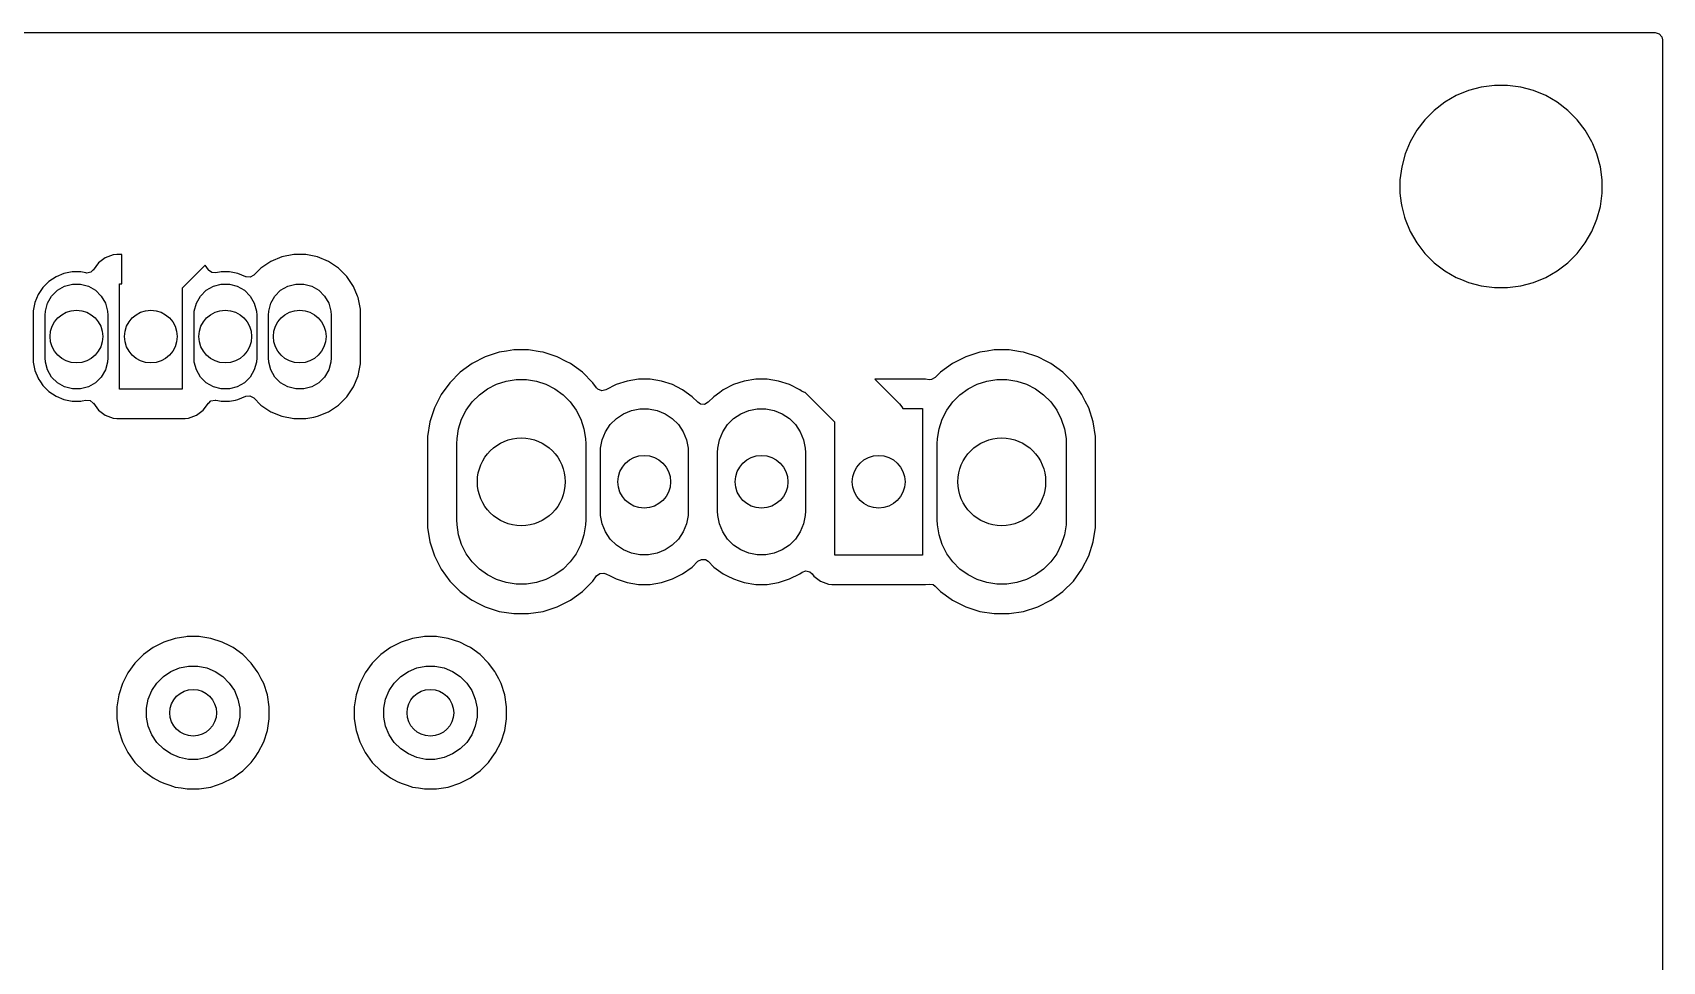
# Model space of a CAD drawing. Extents: x 4.41 to 8.11, y -5.15 to -2.23.
# Drawn here: x 7.018 to 8.113, y -2.858 to -2.234 of the extents above; entities that cross this region are included whole.
import ezdxf

# ---------------------------------------------------------------- set-up
doc = ezdxf.new("R2010")
doc.units = 0
doc.header["$MEASUREMENT"] = 0
doc.layers.add('BLACK', color=7, linetype='CONTINUOUS')

msp = doc.modelspace()

# ---------------------------------------------------------------- linework, layer by layer
at = {"layer": 'BLACK', "linetype": 'CONTINUOUS'}
for p, q in [((4.4193, -2.2336), (8.1083, -2.2336)), ((8.1083, -2.2336), (8.1109, -2.2343)), ((8.1109, -2.2343), (8.1127, -2.2364)), ((8.1127, -2.2364), (8.1132, -2.2384)), ((8.1132, -2.2384), (8.1132, -5.1479)), ((7.9746, -2.2759), (7.9669, -2.2804)), ((7.9828, -2.2725), (7.9746, -2.2759)), ((7.9746, -2.2759), (7.9746, -2.2759)), ((7.9914, -2.2702), (7.9828, -2.2725)), ((8.0003, -2.2691), (7.9914, -2.2702)), ((8.0092, -2.2691), (8.0003, -2.2691)), ((8.0003, -2.2691), (8.0003, -2.2691)), ((8.0003, -2.2691), (8.0003, -2.2691)), ((8.018, -2.2702), (8.0092, -2.2691)), ((8.0092, -2.2691), (8.0092, -2.2691)), ((8.0092, -2.2691), (8.0092, -2.2691)), ((8.0266, -2.2725), (8.018, -2.2702)), ((8.0348, -2.2759), (8.0266, -2.2725)), ((8.0425, -2.2804), (8.0348, -2.2759)), ((8.0348, -2.2759), (8.0348, -2.2759)), ((7.9598, -2.2858), (7.9535, -2.2921)), ((7.9669, -2.2804), (7.9598, -2.2858)), ((7.9598, -2.2858), (7.9598, -2.2858)), ((8.0496, -2.2858), (8.0425, -2.2804)), ((8.0559, -2.2921), (8.0496, -2.2858)), ((8.0496, -2.2858), (8.0496, -2.2858)), ((7.9481, -2.2992), (7.9437, -2.3069)), ((7.9535, -2.2921), (7.9481, -2.2992)), ((7.9535, -2.2921), (7.9535, -2.2921)), ((8.0613, -2.2992), (8.0559, -2.2921)), ((8.0559, -2.2921), (8.0559, -2.2921)), ((8.0658, -2.3069), (8.0613, -2.2992)), ((7.9437, -2.3069), (7.9403, -2.3151)), ((7.9437, -2.3069), (7.9437, -2.3069)), ((8.0664, -2.3083), (8.0658, -2.3069)), ((8.0658, -2.3069), (8.0658, -2.3069)), ((8.0692, -2.3151), (8.0664, -2.3083)), ((7.9403, -2.3151), (7.938, -2.3237)), ((8.0715, -2.3237), (8.0692, -2.3151)), ((7.938, -2.3237), (7.9368, -2.3326)), ((8.0727, -2.3326), (8.0715, -2.3237)), ((7.9368, -2.3326), (7.9368, -2.3326)), ((7.9368, -2.3326), (7.9368, -2.3415)), ((7.9368, -2.3415), (7.9368, -2.3415)), ((7.9368, -2.3415), (7.9377, -2.3482)), ((8.0715, -2.3503), (8.0727, -2.3415)), ((8.0727, -2.3415), (8.0727, -2.3326)), ((7.9377, -2.3482), (7.938, -2.3503)), ((7.938, -2.3503), (7.9399, -2.3575)), ((8.0692, -2.3589), (8.0715, -2.3503)), ((7.9399, -2.3575), (7.9403, -2.3589)), ((7.9403, -2.3589), (7.9437, -2.3671)), ((8.0658, -2.3671), (8.0692, -2.3589)), ((7.9437, -2.3671), (7.9437, -2.3671)), ((7.9437, -2.3671), (7.9481, -2.3748)), ((7.9481, -2.3748), (7.9535, -2.3819)), ((8.0559, -2.3819), (8.0613, -2.3748)), ((8.0613, -2.3748), (8.0658, -2.3671)), ((7.067, -2.3849), (7.0625, -2.3883)), ((7.0723, -2.3829), (7.067, -2.3849)), ((7.067, -2.3849), (7.067, -2.3849)), ((7.0747, -2.3827), (7.0723, -2.3829)), ((7.0723, -2.3829), (7.0723, -2.3829)), ((7.078, -2.3827), (7.0747, -2.3827)), ((7.078, -2.4024), (7.078, -2.3827)), ((7.1857, -2.3842), (7.1783, -2.3873)), ((7.1936, -2.3827), (7.1857, -2.3842)), ((7.1857, -2.3842), (7.1857, -2.3842)), ((7.2017, -2.3827), (7.1936, -2.3827)), ((7.1936, -2.3827), (7.1936, -2.3827)), ((7.2095, -2.3842), (7.2017, -2.3827)), ((7.2017, -2.3827), (7.2017, -2.3827)), ((7.2169, -2.3873), (7.2095, -2.3842)), ((7.2095, -2.3842), (7.2095, -2.3842)), ((7.9535, -2.3819), (7.9535, -2.3819)), ((7.9535, -2.3819), (7.9598, -2.3882)), ((8.0496, -2.3882), (8.0559, -2.3819)), ((7.0339, -2.3977), (7.0291, -2.4008)), ((7.0392, -2.3955), (7.0339, -2.3977)), ((7.0448, -2.3943), (7.0392, -2.3955)), ((7.0392, -2.3955), (7.0392, -2.3955)), ((7.0505, -2.3943), (7.0448, -2.3943)), ((7.0448, -2.3943), (7.0448, -2.3943)), ((7.054, -2.395), (7.0505, -2.3943)), ((7.0505, -2.3943), (7.0505, -2.3943)), ((7.0546, -2.3951), (7.054, -2.395)), ((7.0573, -2.3945), (7.0546, -2.3951)), ((7.0588, -2.393), (7.0573, -2.3945)), ((7.0589, -2.3931), (7.0588, -2.393)), ((7.0625, -2.3883), (7.0589, -2.3931)), ((7.134, -2.3899), (7.1187, -2.4052)), ((7.1363, -2.393), (7.134, -2.3899)), ((7.1364, -2.3931), (7.1363, -2.393)), ((7.1385, -2.3948), (7.1364, -2.3931)), ((7.1413, -2.395), (7.1385, -2.3948)), ((7.1448, -2.3943), (7.1413, -2.395)), ((7.1505, -2.3943), (7.1448, -2.3943)), ((7.1448, -2.3943), (7.1448, -2.3943)), ((7.1561, -2.3955), (7.1505, -2.3943)), ((7.1505, -2.3943), (7.1505, -2.3943)), ((7.1615, -2.3977), (7.1561, -2.3955)), ((7.1561, -2.3955), (7.1561, -2.3955)), ((7.1616, -2.3977), (7.1615, -2.3977)), ((7.1644, -2.3979), (7.1616, -2.3977)), ((7.1668, -2.3966), (7.1644, -2.3979)), ((7.1716, -2.3918), (7.1668, -2.3966)), ((7.1783, -2.3873), (7.1716, -2.3918)), ((7.1783, -2.3873), (7.1783, -2.3873)), ((7.2236, -2.3918), (7.2169, -2.3873)), ((7.2169, -2.3873), (7.2169, -2.3873)), ((7.2293, -2.3974), (7.2236, -2.3918)), ((7.2236, -2.3918), (7.2236, -2.3918)), ((7.2338, -2.4041), (7.2293, -2.3974)), ((7.2293, -2.3974), (7.2293, -2.3974)), ((7.9598, -2.3882), (7.9598, -2.3882)), ((7.9598, -2.3882), (7.9669, -2.3936)), ((7.9669, -2.3936), (7.9746, -2.3981)), ((7.9746, -2.3981), (7.9746, -2.3981)), ((7.9746, -2.3981), (7.9782, -2.3995)), ((8.0266, -2.4015), (8.0348, -2.3981)), ((8.0348, -2.3981), (8.0425, -2.3936)), ((8.0425, -2.3936), (8.0496, -2.3882)), ((7.025, -2.4049), (7.0219, -2.4096)), ((7.0291, -2.4008), (7.025, -2.4049)), ((7.0309, -2.4106), (7.0348, -2.4067)), ((7.0348, -2.4067), (7.0396, -2.404)), ((7.0396, -2.404), (7.0449, -2.4025)), ((7.0449, -2.4025), (7.0504, -2.4025)), ((7.0504, -2.4025), (7.0557, -2.404)), ((7.0557, -2.404), (7.0605, -2.4067)), ((7.0605, -2.4067), (7.0643, -2.4106)), ((7.0766, -2.4732), (7.0766, -2.4024)), ((7.0766, -2.4024), (7.078, -2.4024)), ((7.1187, -2.4052), (7.1187, -2.4732)), ((7.1309, -2.4106), (7.1348, -2.4067)), ((7.1348, -2.4067), (7.1396, -2.404)), ((7.1396, -2.404), (7.1449, -2.4025)), ((7.1449, -2.4025), (7.1504, -2.4025)), ((7.1504, -2.4025), (7.1557, -2.404)), ((7.1557, -2.404), (7.1605, -2.4067)), ((7.1605, -2.4067), (7.1643, -2.4106)), ((7.1809, -2.4106), (7.1848, -2.4067)), ((7.1848, -2.4067), (7.1896, -2.404)), ((7.1896, -2.404), (7.1949, -2.4025)), ((7.1949, -2.4025), (7.2004, -2.4025)), ((7.2004, -2.4025), (7.2057, -2.404)), ((7.2057, -2.404), (7.2105, -2.4067)), ((7.2105, -2.4067), (7.2143, -2.4106)), ((7.2365, -2.4106), (7.2338, -2.4041)), ((7.2338, -2.4041), (7.2338, -2.4041)), ((7.9782, -2.3995), (7.9828, -2.4015)), ((7.9828, -2.4015), (7.9914, -2.4038)), ((7.9914, -2.4038), (8.0003, -2.4049)), ((8.0003, -2.4049), (8.0003, -2.4049)), ((8.0003, -2.4049), (8.0092, -2.4049)), ((8.0092, -2.4049), (8.018, -2.4038)), ((8.0092, -2.4049), (8.0092, -2.4049)), ((8.018, -2.4038), (8.0266, -2.4015)), ((7.0197, -2.4149), (7.0186, -2.4206)), ((7.0219, -2.4096), (7.0197, -2.4149)), ((7.0197, -2.4149), (7.0197, -2.4149)), ((7.0268, -2.4207), (7.0282, -2.4154)), ((7.0282, -2.4154), (7.0309, -2.4106)), ((7.0643, -2.4106), (7.0671, -2.4154)), ((7.0671, -2.4154), (7.0685, -2.4207)), ((7.1268, -2.4207), (7.1282, -2.4154)), ((7.1282, -2.4154), (7.1309, -2.4106)), ((7.1643, -2.4106), (7.1671, -2.4154)), ((7.1671, -2.4154), (7.1685, -2.4207)), ((7.1768, -2.4207), (7.1782, -2.4154)), ((7.1782, -2.4154), (7.1809, -2.4106)), ((7.2143, -2.4106), (7.2171, -2.4154)), ((7.2171, -2.4154), (7.2185, -2.4207)), ((7.2368, -2.4115), (7.2365, -2.4106)), ((7.2384, -2.4194), (7.2368, -2.4115)), ((7.2368, -2.4115), (7.2368, -2.4115)), ((7.2368, -2.4115), (7.2368, -2.4115)), ((7.2384, -2.4562), (7.2384, -2.4194)), ((7.0186, -2.4206), (7.0186, -2.4206)), ((7.0186, -2.4206), (7.0186, -2.455)), ((7.0266, -2.4234), (7.0268, -2.4207)), ((7.0266, -2.4522), (7.0266, -2.4234)), ((7.0685, -2.4207), (7.0687, -2.4234)), ((7.0687, -2.4234), (7.0687, -2.4522)), ((7.1266, -2.4234), (7.1268, -2.4207)), ((7.1266, -2.4522), (7.1266, -2.4234)), ((7.1685, -2.4207), (7.1687, -2.4234)), ((7.1687, -2.4234), (7.1687, -2.4522)), ((7.1766, -2.4234), (7.1768, -2.4207)), ((7.1766, -2.4522), (7.1766, -2.4234)), ((7.2185, -2.4207), (7.2187, -2.4234)), ((7.2187, -2.4234), (7.2187, -2.4522)), ((7.0268, -2.4549), (7.0266, -2.4522)), ((7.0687, -2.4522), (7.0685, -2.4549)), ((7.1268, -2.4549), (7.1266, -2.4522)), ((7.1687, -2.4522), (7.1685, -2.4549)), ((7.1768, -2.4549), (7.1766, -2.4522)), ((7.2187, -2.4522), (7.2185, -2.4549)), ((7.3223, -2.4514), (7.3134, -2.456)), ((7.3317, -2.4484), (7.3223, -2.4514)), ((7.3366, -2.4476), (7.3317, -2.4484)), ((7.3415, -2.4468), (7.3366, -2.4476)), ((7.3514, -2.4468), (7.3415, -2.4468)), ((7.3591, -2.4481), (7.3514, -2.4468)), ((7.3612, -2.4484), (7.3591, -2.4481)), ((7.3706, -2.4514), (7.3612, -2.4484)), ((7.3767, -2.4545), (7.3706, -2.4514)), ((7.6451, -2.4514), (7.6363, -2.456)), ((7.6545, -2.4484), (7.6451, -2.4514)), ((7.6594, -2.4476), (7.6545, -2.4484)), ((7.6643, -2.4468), (7.6594, -2.4476)), ((7.6743, -2.4468), (7.6643, -2.4468)), ((7.682, -2.4481), (7.6743, -2.4468)), ((7.684, -2.4484), (7.682, -2.4481)), ((7.6935, -2.4514), (7.684, -2.4484)), ((7.6996, -2.4545), (7.6935, -2.4514)), ((7.0186, -2.455), (7.0186, -2.455)), ((7.0186, -2.455), (7.0186, -2.455)), ((7.0186, -2.455), (7.0197, -2.4606)), ((7.0197, -2.4606), (7.0197, -2.4606)), ((7.0197, -2.4606), (7.0218, -2.4658)), ((7.0282, -2.4602), (7.0268, -2.4549)), ((7.0309, -2.465), (7.0282, -2.4602)), ((7.0671, -2.4602), (7.0643, -2.465)), ((7.0685, -2.4549), (7.0671, -2.4602)), ((7.1282, -2.4602), (7.1268, -2.4549)), ((7.1309, -2.465), (7.1282, -2.4602)), ((7.1671, -2.4602), (7.1643, -2.465)), ((7.1685, -2.4549), (7.1671, -2.4602)), ((7.1782, -2.4602), (7.1768, -2.4549)), ((7.1809, -2.465), (7.1782, -2.4602)), ((7.2171, -2.4602), (7.2143, -2.465)), ((7.2185, -2.4549), (7.2171, -2.4602)), ((7.2368, -2.4641), (7.2375, -2.4606)), ((7.2375, -2.4606), (7.2384, -2.4562)), ((7.3054, -2.4618), (7.2984, -2.4688)), ((7.3134, -2.456), (7.3054, -2.4618)), ((7.3054, -2.4618), (7.3054, -2.4618)), ((7.3795, -2.456), (7.3767, -2.4545)), ((7.3875, -2.4618), (7.3795, -2.456)), ((7.3795, -2.456), (7.3795, -2.456)), ((7.3795, -2.456), (7.3795, -2.456)), ((7.3945, -2.4688), (7.3875, -2.4618)), ((7.3875, -2.4618), (7.3875, -2.4618)), ((7.6282, -2.4618), (7.6246, -2.4654)), ((7.6363, -2.456), (7.6282, -2.4618)), ((7.6282, -2.4618), (7.6282, -2.4618)), ((7.7023, -2.456), (7.6996, -2.4545)), ((7.7103, -2.4618), (7.7023, -2.456)), ((7.7023, -2.456), (7.7023, -2.456)), ((7.7023, -2.456), (7.7023, -2.456)), ((7.7174, -2.4688), (7.7103, -2.4618)), ((7.7103, -2.4618), (7.7103, -2.4618)), ((7.0218, -2.4658), (7.0219, -2.4659)), ((7.0219, -2.4659), (7.0234, -2.4683)), ((7.0234, -2.4683), (7.025, -2.4707)), ((7.025, -2.4707), (7.0291, -2.4748)), ((7.0348, -2.4689), (7.0309, -2.465)), ((7.0396, -2.4716), (7.0348, -2.4689)), ((7.0449, -2.473), (7.0396, -2.4716)), ((7.0504, -2.473), (7.0449, -2.473)), ((7.0557, -2.4716), (7.0504, -2.473)), ((7.0605, -2.4689), (7.0557, -2.4716)), ((7.0643, -2.465), (7.0605, -2.4689)), ((7.1187, -2.4732), (7.0766, -2.4732)), ((7.1348, -2.4689), (7.1309, -2.465)), ((7.1396, -2.4716), (7.1348, -2.4689)), ((7.1449, -2.473), (7.1396, -2.4716)), ((7.1504, -2.473), (7.1449, -2.473)), ((7.1557, -2.4716), (7.1504, -2.473)), ((7.1605, -2.4689), (7.1557, -2.4716)), ((7.1643, -2.465), (7.1605, -2.4689)), ((7.1848, -2.4689), (7.1809, -2.465)), ((7.1896, -2.4716), (7.1848, -2.4689)), ((7.1949, -2.473), (7.1896, -2.4716)), ((7.2004, -2.473), (7.1949, -2.473)), ((7.2057, -2.4716), (7.2004, -2.473)), ((7.2105, -2.4689), (7.2057, -2.4716)), ((7.2143, -2.465), (7.2105, -2.4689)), ((7.2293, -2.4782), (7.2338, -2.4715)), ((7.2338, -2.4715), (7.2368, -2.4641)), ((7.2984, -2.4688), (7.2926, -2.4768)), ((7.2984, -2.4688), (7.2984, -2.4688)), ((7.3183, -2.4769), (7.3238, -2.4729)), ((7.3238, -2.4729), (7.3299, -2.4698)), ((7.3299, -2.4698), (7.3363, -2.4677)), ((7.3363, -2.4677), (7.3431, -2.4667)), ((7.3431, -2.4667), (7.3499, -2.4667)), ((7.3499, -2.4667), (7.3566, -2.4677)), ((7.3566, -2.4677), (7.363, -2.4698)), ((7.363, -2.4698), (7.3691, -2.4729)), ((7.3691, -2.4729), (7.3746, -2.4769)), ((7.397, -2.4722), (7.3945, -2.4688)), ((7.3979, -2.4732), (7.397, -2.4722)), ((7.4005, -2.4742), (7.3979, -2.4732)), ((7.4032, -2.4737), (7.4005, -2.4742)), ((7.4102, -2.4701), (7.4032, -2.4737)), ((7.4176, -2.4677), (7.4102, -2.4701)), ((7.4253, -2.4665), (7.4176, -2.4677)), ((7.433, -2.4665), (7.4253, -2.4665)), ((7.4253, -2.4665), (7.4253, -2.4665)), ((7.4407, -2.4677), (7.433, -2.4665)), ((7.433, -2.4665), (7.433, -2.4665)), ((7.448, -2.4701), (7.4407, -2.4677)), ((7.4543, -2.4733), (7.448, -2.4701)), ((7.4549, -2.4736), (7.4543, -2.4733)), ((7.4612, -2.4782), (7.4549, -2.4736)), ((7.4821, -2.4736), (7.4798, -2.4753)), ((7.489, -2.4701), (7.4821, -2.4736)), ((7.4963, -2.4677), (7.489, -2.4701)), ((7.504, -2.4665), (7.4963, -2.4677)), ((7.5117, -2.4665), (7.504, -2.4665)), ((7.504, -2.4665), (7.504, -2.4665)), ((7.5194, -2.4677), (7.5117, -2.4665)), ((7.5117, -2.4665), (7.5117, -2.4665)), ((7.5268, -2.4701), (7.5194, -2.4677)), ((7.5337, -2.4736), (7.5268, -2.4701)), ((7.5345, -2.4742), (7.5337, -2.4736)), ((7.5351, -2.4747), (7.5345, -2.4742)), ((7.537, -2.4755), (7.5351, -2.4747)), ((7.618, -2.4665), (7.584, -2.4665)), ((7.584, -2.4665), (7.6005, -2.4831)), ((7.6206, -2.4668), (7.618, -2.4665)), ((7.6222, -2.4667), (7.6206, -2.4668)), ((7.6246, -2.4654), (7.6222, -2.4667)), ((7.6412, -2.4769), (7.6467, -2.4729)), ((7.6467, -2.4729), (7.6527, -2.4698)), ((7.6527, -2.4698), (7.6592, -2.4677)), ((7.6592, -2.4677), (7.6659, -2.4667)), ((7.6659, -2.4667), (7.6727, -2.4667)), ((7.6727, -2.4667), (7.6794, -2.4677)), ((7.6794, -2.4677), (7.6859, -2.4698)), ((7.6859, -2.4698), (7.6919, -2.4729)), ((7.6919, -2.4729), (7.6974, -2.4769)), ((7.7217, -2.4748), (7.7174, -2.4688)), ((7.7174, -2.4688), (7.7174, -2.4688)), ((7.0291, -2.4748), (7.0291, -2.4748)), ((7.0291, -2.4748), (7.0339, -2.4779)), ((7.0339, -2.4779), (7.0392, -2.4801)), ((7.0392, -2.4801), (7.0392, -2.4801)), ((7.0392, -2.4801), (7.0392, -2.4801)), ((7.0392, -2.4801), (7.0448, -2.4812)), ((7.0448, -2.4812), (7.0448, -2.4812)), ((7.0448, -2.4812), (7.0505, -2.4812)), ((7.0505, -2.4812), (7.0515, -2.4811)), ((7.0515, -2.4811), (7.054, -2.4805)), ((7.054, -2.4805), (7.0568, -2.4808)), ((7.0568, -2.4808), (7.0589, -2.4825)), ((7.0589, -2.4825), (7.059, -2.4826)), ((7.059, -2.4826), (7.0625, -2.4873)), ((7.1328, -2.4873), (7.1364, -2.4825)), ((7.1364, -2.4825), (7.1365, -2.4826)), ((7.1365, -2.4826), (7.138, -2.4811)), ((7.138, -2.4811), (7.1407, -2.4805)), ((7.1407, -2.4805), (7.1413, -2.4805)), ((7.1413, -2.4805), (7.1425, -2.4808)), ((7.1425, -2.4808), (7.1448, -2.4812)), ((7.1448, -2.4812), (7.1448, -2.4812)), ((7.1448, -2.4812), (7.1505, -2.4812)), ((7.1505, -2.4812), (7.1544, -2.4805)), ((7.1544, -2.4805), (7.1561, -2.4801)), ((7.1561, -2.4801), (7.1614, -2.4779)), ((7.1614, -2.4779), (7.1614, -2.4779)), ((7.1614, -2.4779), (7.1615, -2.4779)), ((7.1615, -2.4779), (7.1642, -2.4776)), ((7.1642, -2.4776), (7.1667, -2.4789)), ((7.1667, -2.4789), (7.1668, -2.479)), ((7.1668, -2.479), (7.1716, -2.4838)), ((7.1716, -2.4838), (7.1716, -2.4838)), ((7.1716, -2.4838), (7.1783, -2.4883)), ((7.2169, -2.4883), (7.2236, -2.4838)), ((7.2236, -2.4838), (7.2293, -2.4782)), ((7.2881, -2.4857), (7.285, -2.4951)), ((7.2926, -2.4768), (7.2881, -2.4857)), ((7.3095, -2.4872), (7.3135, -2.4817)), ((7.3135, -2.4817), (7.3183, -2.4769)), ((7.3746, -2.4769), (7.3794, -2.4817)), ((7.3794, -2.4817), (7.3834, -2.4872)), ((7.4651, -2.482), (7.4612, -2.4782)), ((7.4612, -2.4782), (7.4612, -2.4782)), ((7.4668, -2.4832), (7.4651, -2.482)), ((7.4695, -2.4834), (7.4668, -2.4832)), ((7.472, -2.482), (7.4695, -2.4834)), ((7.4758, -2.4782), (7.472, -2.482)), ((7.4798, -2.4753), (7.4758, -2.4782)), ((7.4758, -2.4782), (7.4758, -2.4782)), ((7.4758, -2.4782), (7.4758, -2.4782)), ((7.5373, -2.4755), (7.537, -2.4755)), ((7.5571, -2.4953), (7.5373, -2.4755)), ((7.6005, -2.4831), (7.6022, -2.485)), ((7.6022, -2.485), (7.6022, -2.485)), ((7.6022, -2.485), (7.6029, -2.4862)), ((7.6324, -2.4872), (7.6364, -2.4817)), ((7.6364, -2.4817), (7.6412, -2.4769)), ((7.6974, -2.4769), (7.7022, -2.4817)), ((7.7022, -2.4817), (7.7062, -2.4872)), ((7.7232, -2.4768), (7.7217, -2.4748)), ((7.7254, -2.4813), (7.7232, -2.4768)), ((7.7277, -2.4857), (7.7254, -2.4813)), ((7.7308, -2.4951), (7.7277, -2.4857)), ((7.7277, -2.4857), (7.7277, -2.4857)), ((7.7277, -2.4857), (7.7277, -2.4857)), ((7.0625, -2.4873), (7.067, -2.4907)), ((7.067, -2.4907), (7.067, -2.4907)), ((7.067, -2.4907), (7.0723, -2.4927)), ((7.0723, -2.4927), (7.0723, -2.4927)), ((7.0723, -2.4927), (7.0747, -2.4929)), ((7.0747, -2.4929), (7.0747, -2.4929)), ((7.0747, -2.4929), (7.1206, -2.4929)), ((7.1206, -2.4929), (7.1229, -2.4927)), ((7.1206, -2.4929), (7.1206, -2.4929)), ((7.1229, -2.4927), (7.1282, -2.4907)), ((7.1229, -2.4927), (7.1229, -2.4927)), ((7.1282, -2.4907), (7.1328, -2.4873)), ((7.1282, -2.4907), (7.1282, -2.4907)), ((7.1328, -2.4873), (7.1328, -2.4873)), ((7.1783, -2.4883), (7.1783, -2.4883)), ((7.1783, -2.4883), (7.1857, -2.4914)), ((7.1857, -2.4914), (7.1857, -2.4914)), ((7.1857, -2.4914), (7.1857, -2.4914)), ((7.1857, -2.4914), (7.1857, -2.4914)), ((7.1857, -2.4914), (7.1936, -2.4929)), ((7.1936, -2.4929), (7.1936, -2.4929)), ((7.1936, -2.4929), (7.2017, -2.4929)), ((7.2017, -2.4929), (7.207, -2.4919)), ((7.207, -2.4919), (7.2095, -2.4914)), ((7.2095, -2.4914), (7.2169, -2.4883)), ((7.285, -2.4951), (7.2834, -2.5049)), ((7.3043, -2.4997), (7.3064, -2.4933)), ((7.3064, -2.4933), (7.3095, -2.4872)), ((7.3834, -2.4872), (7.3865, -2.4933)), ((7.3865, -2.4933), (7.3886, -2.4997)), ((7.4063, -2.497), (7.4104, -2.4929)), ((7.4104, -2.4929), (7.4152, -2.4897)), ((7.4152, -2.4897), (7.4206, -2.4875)), ((7.4206, -2.4875), (7.4262, -2.4864)), ((7.4262, -2.4864), (7.432, -2.4864)), ((7.432, -2.4864), (7.4377, -2.4875)), ((7.4377, -2.4875), (7.4431, -2.4897)), ((7.4431, -2.4897), (7.4479, -2.4929)), ((7.4479, -2.4929), (7.452, -2.497)), ((7.485, -2.497), (7.4891, -2.4929)), ((7.4891, -2.4929), (7.494, -2.4897)), ((7.494, -2.4897), (7.4993, -2.4875)), ((7.4993, -2.4875), (7.505, -2.4864)), ((7.505, -2.4864), (7.5108, -2.4864)), ((7.5108, -2.4864), (7.5164, -2.4875)), ((7.5164, -2.4875), (7.5218, -2.4897)), ((7.5218, -2.4897), (7.5266, -2.4929)), ((7.5266, -2.4929), (7.5307, -2.497)), ((7.5571, -2.5846), (7.5571, -2.4953)), ((7.6029, -2.4862), (7.6161, -2.4862)), ((7.6161, -2.4862), (7.6161, -2.5846)), ((7.6272, -2.4997), (7.6293, -2.4933)), ((7.6293, -2.4933), (7.6324, -2.4872)), ((7.7062, -2.4872), (7.7093, -2.4933)), ((7.7093, -2.4933), (7.7114, -2.4997)), ((7.7323, -2.5049), (7.7308, -2.4951)), ((7.2834, -2.5049), (7.2834, -2.566)), ((7.3031, -2.5098), (7.3033, -2.5064)), ((7.3033, -2.5064), (7.3043, -2.4997)), ((7.3886, -2.4997), (7.3896, -2.5064)), ((7.3896, -2.5064), (7.3898, -2.5098)), ((7.3997, -2.5129), (7.4009, -2.5072)), ((7.4009, -2.5072), (7.4031, -2.5018)), ((7.4031, -2.5018), (7.4063, -2.497)), ((7.452, -2.497), (7.4552, -2.5018)), ((7.4552, -2.5018), (7.4574, -2.5072)), ((7.4574, -2.5072), (7.4585, -2.5129)), ((7.4785, -2.5129), (7.4796, -2.5072)), ((7.4796, -2.5072), (7.4818, -2.5018)), ((7.4818, -2.5018), (7.485, -2.497)), ((7.5307, -2.497), (7.5339, -2.5018)), ((7.5339, -2.5018), (7.5361, -2.5072)), ((7.5361, -2.5072), (7.5373, -2.5129)), ((7.626, -2.5098), (7.6261, -2.5064)), ((7.6261, -2.5064), (7.6272, -2.4997)), ((7.7114, -2.4997), (7.7125, -2.5064)), ((7.7125, -2.5064), (7.7126, -2.5098)), ((7.7323, -2.566), (7.7323, -2.5049)), ((7.3031, -2.561), (7.3031, -2.5098)), ((7.3898, -2.5098), (7.3898, -2.561)), ((7.3996, -2.5157), (7.3997, -2.5129)), ((7.3996, -2.5551), (7.3996, -2.5157)), ((7.4585, -2.5129), (7.4587, -2.5157)), ((7.4587, -2.5157), (7.4587, -2.5551)), ((7.4783, -2.5157), (7.4785, -2.5129)), ((7.4783, -2.5551), (7.4783, -2.5157)), ((7.5373, -2.5129), (7.5374, -2.5157)), ((7.5374, -2.5157), (7.5374, -2.5551)), ((7.626, -2.561), (7.626, -2.5098)), ((7.7126, -2.5098), (7.7126, -2.561)), ((7.3033, -2.5644), (7.3031, -2.561)), ((7.3898, -2.561), (7.3896, -2.5644)), ((7.3997, -2.558), (7.3996, -2.5551)), ((7.4009, -2.5637), (7.3997, -2.558)), ((7.4585, -2.558), (7.4574, -2.5637)), ((7.4587, -2.5551), (7.4585, -2.558)), ((7.4785, -2.558), (7.4783, -2.5551)), ((7.4796, -2.5637), (7.4785, -2.558)), ((7.5373, -2.558), (7.5361, -2.5637)), ((7.5374, -2.5551), (7.5373, -2.558)), ((7.6261, -2.5644), (7.626, -2.561)), ((7.7126, -2.561), (7.7125, -2.5644)), ((7.2834, -2.566), (7.285, -2.5758)), ((7.3043, -2.5711), (7.3033, -2.5644)), ((7.3064, -2.5776), (7.3043, -2.5711)), ((7.3886, -2.5711), (7.3865, -2.5776)), ((7.3896, -2.5644), (7.3886, -2.5711)), ((7.4031, -2.569), (7.4009, -2.5637)), ((7.4063, -2.5739), (7.4031, -2.569)), ((7.4552, -2.569), (7.452, -2.5739)), ((7.4574, -2.5637), (7.4552, -2.569)), ((7.4818, -2.569), (7.4796, -2.5637)), ((7.485, -2.5739), (7.4818, -2.569)), ((7.5339, -2.569), (7.5307, -2.5739)), ((7.5361, -2.5637), (7.5339, -2.569)), ((7.6272, -2.5711), (7.6261, -2.5644)), ((7.6293, -2.5776), (7.6272, -2.5711)), ((7.7114, -2.5711), (7.7093, -2.5776)), ((7.7125, -2.5644), (7.7114, -2.5711)), ((7.7308, -2.5758), (7.7323, -2.566)), ((7.285, -2.5758), (7.285, -2.5758)), ((7.285, -2.5758), (7.2881, -2.5852)), ((7.3095, -2.5837), (7.3064, -2.5776)), ((7.3135, -2.5891), (7.3095, -2.5837)), ((7.3834, -2.5837), (7.3794, -2.5891)), ((7.3865, -2.5776), (7.3834, -2.5837)), ((7.4104, -2.5779), (7.4063, -2.5739)), ((7.4152, -2.5812), (7.4104, -2.5779)), ((7.4206, -2.5834), (7.4152, -2.5812)), ((7.4262, -2.5845), (7.4206, -2.5834)), ((7.4377, -2.5834), (7.432, -2.5845)), ((7.4431, -2.5812), (7.4377, -2.5834)), ((7.4479, -2.5779), (7.4431, -2.5812)), ((7.452, -2.5739), (7.4479, -2.5779)), ((7.4891, -2.5779), (7.485, -2.5739)), ((7.494, -2.5812), (7.4891, -2.5779)), ((7.4993, -2.5834), (7.494, -2.5812)), ((7.505, -2.5845), (7.4993, -2.5834)), ((7.5164, -2.5834), (7.5108, -2.5845)), ((7.5218, -2.5812), (7.5164, -2.5834)), ((7.5266, -2.5779), (7.5218, -2.5812)), ((7.5307, -2.5739), (7.5266, -2.5779)), ((7.6324, -2.5837), (7.6293, -2.5776)), ((7.6364, -2.5891), (7.6324, -2.5837)), ((7.7062, -2.5837), (7.7022, -2.5891)), ((7.7093, -2.5776), (7.7062, -2.5837)), ((7.7277, -2.5852), (7.7308, -2.5758)), ((7.2881, -2.5852), (7.2906, -2.5901)), ((7.2906, -2.5901), (7.2919, -2.5927)), ((7.2919, -2.5927), (7.2926, -2.594)), ((7.2926, -2.594), (7.2984, -2.6021)), ((7.3183, -2.594), (7.3135, -2.5891)), ((7.3238, -2.5979), (7.3183, -2.594)), ((7.3746, -2.594), (7.3691, -2.5979)), ((7.3794, -2.5891), (7.3746, -2.594)), ((7.432, -2.5845), (7.4262, -2.5845)), ((7.4549, -2.5972), (7.4612, -2.5927)), ((7.4612, -2.5927), (7.4651, -2.5888)), ((7.4651, -2.5888), (7.4675, -2.5875)), ((7.4675, -2.5875), (7.4702, -2.5877)), ((7.4702, -2.5877), (7.472, -2.5888)), ((7.472, -2.5888), (7.4758, -2.5927)), ((7.4758, -2.5927), (7.4821, -2.5972)), ((7.5108, -2.5845), (7.505, -2.5845)), ((7.6161, -2.5846), (7.5571, -2.5846)), ((7.6412, -2.594), (7.6364, -2.5891)), ((7.6467, -2.5979), (7.6412, -2.594)), ((7.6974, -2.594), (7.6919, -2.5979)), ((7.7022, -2.5891), (7.6974, -2.594)), ((7.7174, -2.6021), (7.7232, -2.594)), ((7.7232, -2.594), (7.7277, -2.5852)), ((7.2984, -2.6021), (7.2984, -2.6021)), ((7.2984, -2.6021), (7.3054, -2.6091)), ((7.3299, -2.601), (7.3238, -2.5979)), ((7.3363, -2.6031), (7.3299, -2.601)), ((7.3431, -2.6042), (7.3363, -2.6031)), ((7.3499, -2.6042), (7.3431, -2.6042)), ((7.3566, -2.6031), (7.3499, -2.6042)), ((7.363, -2.601), (7.3566, -2.6031)), ((7.3691, -2.5979), (7.363, -2.601)), ((7.3875, -2.6091), (7.3945, -2.6021)), ((7.3945, -2.6021), (7.397, -2.5986)), ((7.397, -2.5986), (7.3992, -2.597)), ((7.3992, -2.597), (7.4019, -2.5967)), ((7.4019, -2.5967), (7.4032, -2.5972)), ((7.4032, -2.5972), (7.4033, -2.5972)), ((7.4033, -2.5972), (7.4033, -2.5972)), ((7.4033, -2.5972), (7.4061, -2.5986)), ((7.4061, -2.5986), (7.4102, -2.6007)), ((7.4102, -2.6007), (7.4102, -2.6007)), ((7.4102, -2.6007), (7.4102, -2.6007)), ((7.4102, -2.6007), (7.4142, -2.602)), ((7.4142, -2.602), (7.4176, -2.6031)), ((7.4176, -2.6031), (7.4253, -2.6044)), ((7.4253, -2.6044), (7.4253, -2.6044)), ((7.4253, -2.6044), (7.433, -2.6044)), ((7.433, -2.6044), (7.4407, -2.6031)), ((7.4407, -2.6031), (7.448, -2.6007)), ((7.448, -2.6007), (7.4549, -2.5972)), ((7.4821, -2.5972), (7.4848, -2.5986)), ((7.4848, -2.5986), (7.489, -2.6007)), ((7.489, -2.6007), (7.489, -2.6007)), ((7.489, -2.6007), (7.489, -2.6007)), ((7.489, -2.6007), (7.4929, -2.602)), ((7.4929, -2.602), (7.4963, -2.6031)), ((7.4963, -2.6031), (7.504, -2.6044)), ((7.504, -2.6044), (7.504, -2.6044)), ((7.504, -2.6044), (7.5117, -2.6044)), ((7.5117, -2.6044), (7.5194, -2.6031)), ((7.5194, -2.6031), (7.5268, -2.6007)), ((7.5268, -2.6007), (7.5337, -2.5972)), ((7.5337, -2.5972), (7.5351, -2.5962)), ((7.5351, -2.5962), (7.5377, -2.5953)), ((7.5377, -2.5953), (7.5404, -2.5959)), ((7.5404, -2.5959), (7.5419, -2.5972)), ((7.5419, -2.5972), (7.543, -2.5987)), ((7.543, -2.5987), (7.543, -2.5987)), ((7.543, -2.5987), (7.5476, -2.6021)), ((7.5476, -2.6021), (7.5476, -2.6021)), ((7.5476, -2.6021), (7.5529, -2.6041)), ((7.5529, -2.6041), (7.5529, -2.6041)), ((7.5529, -2.6041), (7.5552, -2.6043)), ((7.5552, -2.6043), (7.5552, -2.6043)), ((7.5552, -2.6043), (7.618, -2.6043)), ((7.618, -2.6043), (7.6206, -2.6041)), ((7.618, -2.6043), (7.618, -2.6043)), ((7.6206, -2.6041), (7.6233, -2.6045)), ((7.6233, -2.6045), (7.6246, -2.6055)), ((7.6246, -2.6055), (7.6282, -2.6091)), ((7.6527, -2.601), (7.6467, -2.5979)), ((7.6592, -2.6031), (7.6527, -2.601)), ((7.6659, -2.6042), (7.6592, -2.6031)), ((7.6727, -2.6042), (7.6659, -2.6042)), ((7.6794, -2.6031), (7.6727, -2.6042)), ((7.6859, -2.601), (7.6794, -2.6031)), ((7.6919, -2.5979), (7.6859, -2.601)), ((7.7103, -2.6091), (7.7174, -2.6021)), ((7.3054, -2.6091), (7.3054, -2.6091)), ((7.3054, -2.6091), (7.3124, -2.6142)), ((7.3124, -2.6142), (7.3134, -2.6149)), ((7.3134, -2.6149), (7.3178, -2.6171)), ((7.3706, -2.6194), (7.3795, -2.6149)), ((7.3795, -2.6149), (7.3875, -2.6091)), ((7.6282, -2.6091), (7.6282, -2.6091)), ((7.6282, -2.6091), (7.6352, -2.6142)), ((7.6352, -2.6142), (7.6363, -2.6149)), ((7.6363, -2.6149), (7.6406, -2.6171)), ((7.6935, -2.6194), (7.7023, -2.6149)), ((7.7023, -2.6149), (7.7103, -2.6091)), ((7.3178, -2.6171), (7.3223, -2.6194)), ((7.3223, -2.6194), (7.3223, -2.6194)), ((7.3223, -2.6194), (7.3223, -2.6194)), ((7.3223, -2.6194), (7.3317, -2.6225)), ((7.3317, -2.6225), (7.3415, -2.624)), ((7.3415, -2.624), (7.3415, -2.624)), ((7.3415, -2.624), (7.3514, -2.624)), ((7.3514, -2.624), (7.3612, -2.6225)), ((7.3514, -2.624), (7.3514, -2.624)), ((7.3612, -2.6225), (7.3706, -2.6194)), ((7.6406, -2.6171), (7.6451, -2.6194)), ((7.6451, -2.6194), (7.6451, -2.6194)), ((7.6451, -2.6194), (7.6451, -2.6194)), ((7.6451, -2.6194), (7.6545, -2.6225)), ((7.6545, -2.6225), (7.6643, -2.624)), ((7.6643, -2.624), (7.6643, -2.624)), ((7.6643, -2.624), (7.6743, -2.624)), ((7.6743, -2.624), (7.684, -2.6225)), ((7.6743, -2.624), (7.6743, -2.624)), ((7.684, -2.6225), (7.6935, -2.6194)), ((7.0991, -2.6468), (7.0926, -2.6515)), ((7.1063, -2.6431), (7.0991, -2.6468)), ((7.114, -2.6406), (7.1063, -2.6431)), ((7.121, -2.6395), (7.114, -2.6406)), ((7.122, -2.6394), (7.121, -2.6395)), ((7.13, -2.6394), (7.122, -2.6394)), ((7.1311, -2.6395), (7.13, -2.6394)), ((7.138, -2.6406), (7.1311, -2.6395)), ((7.1456, -2.6431), (7.138, -2.6406)), ((7.1506, -2.6456), (7.1456, -2.6431)), ((7.1528, -2.6468), (7.1506, -2.6456)), ((7.1593, -2.6515), (7.1528, -2.6468)), ((7.1528, -2.6468), (7.1528, -2.6468)), ((7.1528, -2.6468), (7.1528, -2.6468)), ((7.2586, -2.6468), (7.2521, -2.6515)), ((7.2658, -2.6431), (7.2586, -2.6468)), ((7.2734, -2.6406), (7.2658, -2.6431)), ((7.2804, -2.6395), (7.2734, -2.6406)), ((7.2814, -2.6394), (7.2804, -2.6395)), ((7.2895, -2.6394), (7.2814, -2.6394)), ((7.2906, -2.6395), (7.2895, -2.6394)), ((7.2974, -2.6406), (7.2906, -2.6395)), ((7.3051, -2.6431), (7.2974, -2.6406)), ((7.31, -2.6456), (7.3051, -2.6431)), ((7.3123, -2.6468), (7.31, -2.6456)), ((7.3188, -2.6515), (7.3123, -2.6468)), ((7.3123, -2.6468), (7.3123, -2.6468)), ((7.3123, -2.6468), (7.3123, -2.6468)), ((7.0869, -2.6572), (7.0822, -2.6637)), ((7.0926, -2.6515), (7.0869, -2.6572)), ((7.1111, -2.6628), (7.1168, -2.6604)), ((7.1168, -2.6604), (7.1229, -2.6592)), ((7.1229, -2.6592), (7.1291, -2.6592)), ((7.1291, -2.6592), (7.1351, -2.6604)), ((7.1351, -2.6604), (7.1408, -2.6628)), ((7.165, -2.6572), (7.1593, -2.6515)), ((7.1691, -2.6628), (7.165, -2.6572)), ((7.2464, -2.6572), (7.2416, -2.6637)), ((7.2521, -2.6515), (7.2464, -2.6572)), ((7.2706, -2.6628), (7.2763, -2.6604)), ((7.2763, -2.6604), (7.2823, -2.6592)), ((7.2823, -2.6592), (7.2885, -2.6592)), ((7.2885, -2.6592), (7.2946, -2.6604)), ((7.2946, -2.6604), (7.3003, -2.6628)), ((7.3245, -2.6572), (7.3188, -2.6515)), ((7.3286, -2.6628), (7.3245, -2.6572)), ((7.0785, -2.6709), (7.076, -2.6786)), ((7.0822, -2.6637), (7.0785, -2.6709)), ((7.0982, -2.6757), (7.1016, -2.6706)), ((7.1016, -2.6706), (7.106, -2.6662)), ((7.106, -2.6662), (7.1111, -2.6628)), ((7.1408, -2.6628), (7.146, -2.6662)), ((7.146, -2.6662), (7.1503, -2.6706)), ((7.1503, -2.6706), (7.1538, -2.6757)), ((7.1698, -2.6637), (7.1691, -2.6628)), ((7.1718, -2.6677), (7.1698, -2.6637)), ((7.1734, -2.6709), (7.1718, -2.6677)), ((7.1759, -2.6786), (7.1734, -2.6709)), ((7.238, -2.6709), (7.2355, -2.6786)), ((7.2416, -2.6637), (7.238, -2.6709)), ((7.2577, -2.6757), (7.2611, -2.6706)), ((7.2611, -2.6706), (7.2655, -2.6662)), ((7.2655, -2.6662), (7.2706, -2.6628)), ((7.3003, -2.6628), (7.3054, -2.6662)), ((7.3054, -2.6662), (7.3098, -2.6706)), ((7.3098, -2.6706), (7.3132, -2.6757)), ((7.3292, -2.6637), (7.3286, -2.6628)), ((7.3313, -2.6677), (7.3292, -2.6637)), ((7.3329, -2.6709), (7.3313, -2.6677)), ((7.3354, -2.6786), (7.3329, -2.6709)), ((7.076, -2.6786), (7.0748, -2.6865)), ((7.0946, -2.6875), (7.0958, -2.6814)), ((7.0958, -2.6814), (7.0982, -2.6757)), ((7.1538, -2.6757), (7.1561, -2.6814)), ((7.1561, -2.6814), (7.1573, -2.6875)), ((7.1772, -2.6865), (7.1759, -2.6786)), ((7.2355, -2.6786), (7.2342, -2.6865)), ((7.2541, -2.6875), (7.2553, -2.6814)), ((7.2553, -2.6814), (7.2577, -2.6757)), ((7.3132, -2.6757), (7.3156, -2.6814)), ((7.3156, -2.6814), (7.3168, -2.6875)), ((7.3366, -2.6865), (7.3354, -2.6786)), ((7.0748, -2.6865), (7.0748, -2.6946)), ((7.0946, -2.6936), (7.0946, -2.6875)), ((7.0958, -2.6997), (7.0946, -2.6936)), ((7.1573, -2.6936), (7.1561, -2.6997)), ((7.1573, -2.6875), (7.1573, -2.6936)), ((7.1772, -2.6946), (7.1772, -2.6865)), ((7.2342, -2.6865), (7.2342, -2.6946)), ((7.2541, -2.6936), (7.2541, -2.6875)), ((7.2553, -2.6997), (7.2541, -2.6936)), ((7.3168, -2.6936), (7.3156, -2.6997)), ((7.3168, -2.6875), (7.3168, -2.6936)), ((7.3366, -2.6946), (7.3366, -2.6865)), ((7.0748, -2.6946), (7.076, -2.7025)), ((7.076, -2.7025), (7.0785, -2.7102)), ((7.0982, -2.7054), (7.0958, -2.6997)), ((7.1561, -2.6997), (7.1538, -2.7054)), ((7.1734, -2.7102), (7.1759, -2.7025)), ((7.1759, -2.7025), (7.1772, -2.6946)), ((7.2342, -2.6946), (7.2355, -2.7025)), ((7.2355, -2.7025), (7.238, -2.7102)), ((7.2577, -2.7054), (7.2553, -2.6997)), ((7.3156, -2.6997), (7.3132, -2.7054)), ((7.3329, -2.7102), (7.3354, -2.7025)), ((7.3354, -2.7025), (7.3366, -2.6946)), ((7.0785, -2.7102), (7.0822, -2.7174)), ((7.1016, -2.7105), (7.0982, -2.7054)), ((7.106, -2.7149), (7.1016, -2.7105)), ((7.1111, -2.7183), (7.106, -2.7149)), ((7.146, -2.7149), (7.1408, -2.7183)), ((7.1503, -2.7105), (7.146, -2.7149)), ((7.1538, -2.7054), (7.1503, -2.7105)), ((7.1698, -2.7174), (7.1734, -2.7102)), ((7.238, -2.7102), (7.2416, -2.7174)), ((7.2611, -2.7105), (7.2577, -2.7054)), ((7.2655, -2.7149), (7.2611, -2.7105)), ((7.2706, -2.7183), (7.2655, -2.7149)), ((7.3054, -2.7149), (7.3003, -2.7183)), ((7.3098, -2.7105), (7.3054, -2.7149)), ((7.3132, -2.7054), (7.3098, -2.7105)), ((7.3292, -2.7174), (7.3329, -2.7102)), ((7.0822, -2.7174), (7.0869, -2.7239)), ((7.0869, -2.7239), (7.0926, -2.7296)), ((7.1168, -2.7207), (7.1111, -2.7183)), ((7.1229, -2.7219), (7.1168, -2.7207)), ((7.1291, -2.7219), (7.1229, -2.7219)), ((7.1351, -2.7207), (7.1291, -2.7219)), ((7.1408, -2.7183), (7.1351, -2.7207)), ((7.1593, -2.7296), (7.165, -2.7239)), ((7.165, -2.7239), (7.1676, -2.7204)), ((7.165, -2.7239), (7.165, -2.7239)), ((7.165, -2.7239), (7.165, -2.7239)), ((7.1676, -2.7204), (7.1698, -2.7174)), ((7.2416, -2.7174), (7.2464, -2.7239)), ((7.2464, -2.7239), (7.2521, -2.7296)), ((7.2763, -2.7207), (7.2706, -2.7183)), ((7.2823, -2.7219), (7.2763, -2.7207)), ((7.2885, -2.7219), (7.2823, -2.7219)), ((7.2946, -2.7207), (7.2885, -2.7219)), ((7.3003, -2.7183), (7.2946, -2.7207)), ((7.3188, -2.7296), (7.3245, -2.7239)), ((7.3245, -2.7239), (7.327, -2.7204)), ((7.3245, -2.7239), (7.3245, -2.7239)), ((7.3245, -2.7239), (7.3245, -2.7239)), ((7.327, -2.7204), (7.3292, -2.7174)), ((7.0926, -2.7296), (7.0968, -2.7326)), ((7.0968, -2.7326), (7.0991, -2.7343)), ((7.0991, -2.7343), (7.1037, -2.7367)), ((7.1037, -2.7367), (7.1063, -2.738)), ((7.1456, -2.738), (7.1528, -2.7343)), ((7.1528, -2.7343), (7.1565, -2.7317)), ((7.1565, -2.7317), (7.1593, -2.7296)), ((7.1593, -2.7296), (7.1593, -2.7296)), ((7.1593, -2.7296), (7.1593, -2.7296)), ((7.2521, -2.7296), (7.2562, -2.7326)), ((7.2562, -2.7326), (7.2586, -2.7343)), ((7.2586, -2.7343), (7.2632, -2.7367)), ((7.2632, -2.7367), (7.2658, -2.738)), ((7.3051, -2.738), (7.3123, -2.7343)), ((7.3123, -2.7343), (7.3159, -2.7317)), ((7.3159, -2.7317), (7.3188, -2.7296)), ((7.3188, -2.7296), (7.3188, -2.7296)), ((7.3188, -2.7296), (7.3188, -2.7296)), ((7.1063, -2.738), (7.1063, -2.738)), ((7.1063, -2.738), (7.1063, -2.738)), ((7.1063, -2.738), (7.1104, -2.7393)), ((7.1104, -2.7393), (7.114, -2.7405)), ((7.114, -2.7405), (7.118, -2.7411)), ((7.118, -2.7411), (7.122, -2.7418)), ((7.122, -2.7418), (7.122, -2.7418)), ((7.122, -2.7418), (7.13, -2.7418)), ((7.13, -2.7418), (7.138, -2.7405)), ((7.13, -2.7418), (7.13, -2.7418)), ((7.138, -2.7405), (7.1456, -2.738)), ((7.2658, -2.738), (7.2658, -2.738)), ((7.2658, -2.738), (7.2658, -2.738)), ((7.2658, -2.738), (7.2699, -2.7393)), ((7.2699, -2.7393), (7.2734, -2.7405)), ((7.2734, -2.7405), (7.2774, -2.7411)), ((7.2774, -2.7411), (7.2814, -2.7418)), ((7.2814, -2.7418), (7.2814, -2.7418)), ((7.2814, -2.7418), (7.2895, -2.7418)), ((7.2895, -2.7418), (7.2974, -2.7405)), ((7.2895, -2.7418), (7.2895, -2.7418)), ((7.2974, -2.7405), (7.3051, -2.738))]:
    msp.add_line(p, q, dxfattribs=at)
at = {"layer": 'BLACK'}
for centre, radius in [((7.0476, -2.4378), 0.0177), ((7.0976, -2.4378), 0.0177), ((7.1476, -2.4378), 0.0177), ((7.1976, -2.4378), 0.0177), ((7.3465, -2.5354), 0.0295), ((7.6693, -2.5354), 0.0295), ((7.4291, -2.5354), 0.0177), ((7.5079, -2.5354), 0.0177), ((7.5866, -2.5354), 0.0177), ((7.126, -2.6906), 0.0157), ((7.2854, -2.6906), 0.0157)]:
    msp.add_circle(centre, radius, dxfattribs=at)
at = {"layer": 'WHITE'}
for centre, radius in [((7.0476, -2.4378), 0.0177), ((7.0976, -2.4378), 0.0177), ((7.1476, -2.4378), 0.0177), ((7.1976, -2.4378), 0.0177), ((7.3465, -2.5354), 0.0295), ((7.6693, -2.5354), 0.0295), ((7.4291, -2.5354), 0.0177), ((7.5079, -2.5354), 0.0177), ((7.5866, -2.5354), 0.0177), ((7.126, -2.6906), 0.0157), ((7.2854, -2.6906), 0.0157)]:
    msp.add_circle(centre, radius, dxfattribs=at)

doc.saveas('drawing.dxf')
